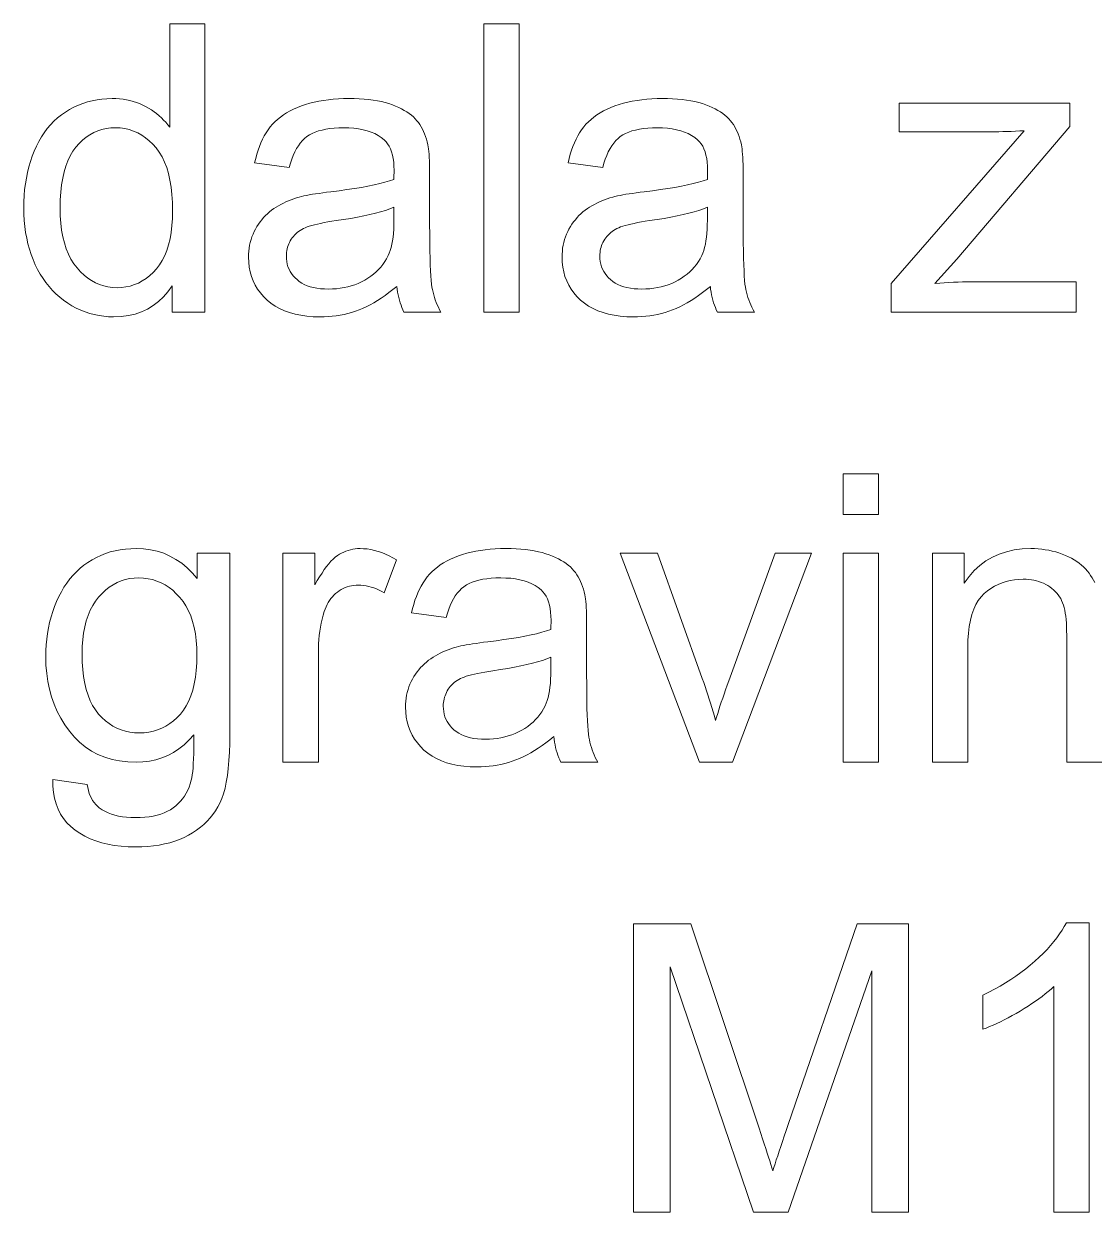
# Model space of a CAD drawing. Extents: x 0 to 594, y 0 to 521.
# Drawn here: x 445.72 to 456.86, y 388.38 to 400.74 of the extents above; entities that cross this region are included whole.
import ezdxf

# ---------------------------------------------------------------- set-up
doc = ezdxf.new("R2010")
doc.units = 0

msp = doc.modelspace()

# ---------------------------------------------------------------- linework, layer by layer
at = {"color": 7, "lineweight": 13}
for points in [[(447.264, 397.744), (447.264, 398.018), (447.22, 397.957), (447.173, 397.902), (447.122, 397.854), (447.067, 397.812), (447.008, 397.776), (446.946, 397.747), (446.879, 397.724), (446.809, 397.708), (446.734, 397.698), (446.656, 397.695), (446.604, 397.697), (446.554, 397.701), (446.504, 397.708), (446.455, 397.718), (446.407, 397.731), (446.359, 397.747), (446.313, 397.765), (446.267, 397.787), (446.222, 397.811), (446.178, 397.838), (446.135, 397.868), (446.095, 397.9), (446.056, 397.935), (446.019, 397.971), (445.985, 398.01), (445.952, 398.051), (445.921, 398.095), (445.892, 398.14), (445.865, 398.188), (445.84, 398.238), (445.818, 398.291), (445.797, 398.344), (445.779, 398.399), (445.764, 398.456), (445.751, 398.514), (445.74, 398.574), (445.732, 398.636), (445.726, 398.698), (445.722, 398.763), (445.721, 398.829), (445.722, 398.893), (445.725, 398.957), (445.73, 399.019), (445.738, 399.079), (445.748, 399.139), (445.76, 399.198), (445.774, 399.255), (445.79, 399.311), (445.809, 399.366), (445.829, 399.419), (445.852, 399.471), (445.877, 399.52), (445.904, 399.567), (445.933, 399.611), (445.965, 399.653), (445.998, 399.693), (446.034, 399.73), (446.072, 399.764), (446.112, 399.796), (446.155, 399.825), (446.198, 399.852), (446.243, 399.876), (446.289, 399.897), (446.336, 399.916), (446.384, 399.931), (446.433, 399.944), (446.483, 399.954), (446.534, 399.961), (446.586, 399.965), (446.64, 399.967), (446.678, 399.966), (446.716, 399.963), (446.754, 399.959), (446.79, 399.953), (446.825, 399.946), (446.86, 399.937), (446.894, 399.926), (446.926, 399.914), (446.958, 399.899), (446.989, 399.884), (447.02, 399.867), (447.049, 399.849), (447.076, 399.829), (447.103, 399.809), (447.129, 399.788), (447.153, 399.766), (447.176, 399.743), (447.198, 399.719), (447.219, 399.694), (447.239, 399.668), (447.239, 400.744), (447.605, 400.744), (447.605, 397.744)], [(450.507, 397.744), (450.507, 400.744), (450.876, 400.744), (450.876, 397.744)], [(449.603, 398.012), (449.562, 397.979), (449.521, 397.947), (449.481, 397.917), (449.441, 397.89), (449.402, 397.864), (449.363, 397.84), (449.324, 397.819), (449.285, 397.799), (449.247, 397.782), (449.209, 397.767), (449.171, 397.753), (449.132, 397.741), (449.093, 397.73), (449.053, 397.721), (449.013, 397.713), (448.972, 397.707), (448.93, 397.702), (448.888, 397.698), (448.846, 397.696), (448.803, 397.695), (448.733, 397.697), (448.666, 397.702), (448.603, 397.711), (448.543, 397.723), (448.486, 397.739), (448.432, 397.758), (448.382, 397.781), (448.336, 397.807), (448.292, 397.837), (448.252, 397.87), (448.216, 397.906), (448.183, 397.944), (448.154, 397.984), (448.129, 398.026), (448.108, 398.069), (448.091, 398.115), (448.077, 398.163), (448.067, 398.212), (448.062, 398.264), (448.06, 398.317), (448.06, 398.349), (448.063, 398.38), (448.066, 398.41), (448.071, 398.44), (448.078, 398.47), (448.086, 398.499), (448.095, 398.527), (448.106, 398.555), (448.119, 398.582), (448.132, 398.609), (448.147, 398.635), (448.163, 398.66), (448.18, 398.683), (448.198, 398.706), (448.216, 398.728), (448.236, 398.748), (448.256, 398.768), (448.277, 398.787), (448.3, 398.804), (448.323, 398.821), (448.347, 398.836), (448.371, 398.851), (448.396, 398.865), (448.422, 398.878), (448.448, 398.891), (448.475, 398.902), (448.502, 398.913), (448.53, 398.923), (448.559, 398.933), (448.588, 398.941), (448.611, 398.947), (448.635, 398.953), (448.663, 398.958), (448.692, 398.964), (448.724, 398.97), (448.758, 398.975), (448.794, 398.98), (448.832, 398.986), (448.872, 398.991), (448.915, 398.997), (449.002, 399.007), (449.084, 399.019), (449.162, 399.03), (449.234, 399.042), (449.302, 399.055), (449.366, 399.068), (449.424, 399.081), (449.478, 399.095), (449.527, 399.109), (449.572, 399.124), (449.572, 399.138), (449.573, 399.152), (449.573, 399.164), (449.573, 399.175), (449.574, 399.185), (449.574, 399.194), (449.574, 399.202), (449.574, 399.209), (449.574, 399.215), (449.574, 399.22), (449.573, 399.263), (449.57, 399.304), (449.565, 399.343), (449.557, 399.378), (449.548, 399.412), (449.536, 399.442), (449.523, 399.47), (449.507, 399.495), (449.49, 399.517), (449.47, 399.537), (449.44, 399.561), (449.408, 399.582), (449.373, 399.601), (449.335, 399.617), (449.294, 399.63), (449.251, 399.642), (449.205, 399.65), (449.156, 399.657), (449.104, 399.66), (449.05, 399.662), (449, 399.661), (448.952, 399.658), (448.906, 399.654), (448.864, 399.647), (448.824, 399.639), (448.787, 399.629), (448.753, 399.617), (448.721, 399.603), (448.693, 399.588), (448.667, 399.571), (448.642, 399.551), (448.62, 399.529), (448.598, 399.503), (448.578, 399.475), (448.559, 399.445), (448.541, 399.411), (448.525, 399.374), (448.51, 399.335), (448.496, 399.293), (448.483, 399.248), (448.123, 399.297), (448.134, 399.343), (448.145, 399.386), (448.158, 399.428), (448.173, 399.468), (448.188, 399.506), (448.205, 399.543), (448.223, 399.578), (448.242, 399.61), (448.263, 399.642), (448.285, 399.671), (448.308, 399.699), (448.334, 399.725), (448.361, 399.75), (448.391, 399.774), (448.422, 399.797), (448.456, 399.818), (448.492, 399.838), (448.529, 399.857), (448.569, 399.874), (448.61, 399.89), (448.653, 399.904), (448.698, 399.917), (448.744, 399.929), (448.791, 399.939), (448.84, 399.947), (448.89, 399.954), (448.941, 399.96), (448.994, 399.964), (449.048, 399.966), (449.103, 399.967), (449.158, 399.966), (449.211, 399.964), (449.261, 399.961), (449.309, 399.956), (449.356, 399.95), (449.4, 399.943), (449.442, 399.935), (449.482, 399.925), (449.52, 399.914), (449.556, 399.901), (449.59, 399.888), (449.622, 399.874), (449.652, 399.859), (449.68, 399.843), (449.707, 399.827), (449.731, 399.81), (449.754, 399.793), (449.775, 399.775), (449.794, 399.756), (449.811, 399.736), (449.827, 399.716), (449.842, 399.695), (449.856, 399.672), (449.869, 399.649), (449.881, 399.624), (449.892, 399.599), (449.902, 399.572), (449.911, 399.544), (449.919, 399.515), (449.926, 399.486), (449.93, 399.465), (449.933, 399.442), (449.935, 399.416), (449.938, 399.386), (449.94, 399.354), (449.941, 399.318), (449.943, 399.28), (449.944, 399.238), (449.944, 399.194), (449.944, 399.146), (449.944, 398.655), (449.945, 398.556), (449.945, 398.465), (449.947, 398.381), (449.948, 398.304), (449.95, 398.236), (449.953, 398.174), (449.956, 398.121), (449.96, 398.075), (449.964, 398.036), (449.968, 398.005), (449.973, 397.978), (449.979, 397.951), (449.986, 397.924), (449.994, 397.898), (450.003, 397.872), (450.013, 397.846), (450.023, 397.82), (450.035, 397.795), (450.048, 397.769), (450.061, 397.744), (449.676, 397.744), (449.665, 397.768), (449.655, 397.792), (449.646, 397.816), (449.637, 397.842), (449.629, 397.869), (449.622, 397.896), (449.616, 397.924), (449.611, 397.952), (449.606, 397.982)], [(452.865, 398.012), (452.824, 397.979), (452.783, 397.947), (452.743, 397.917), (452.703, 397.89), (452.664, 397.864), (452.625, 397.84), (452.586, 397.819), (452.547, 397.799), (452.509, 397.782), (452.471, 397.767), (452.433, 397.753), (452.394, 397.741), (452.355, 397.73), (452.315, 397.721), (452.275, 397.713), (452.234, 397.707), (452.192, 397.702), (452.15, 397.698), (452.108, 397.696), (452.065, 397.695), (451.995, 397.697), (451.928, 397.702), (451.865, 397.711), (451.805, 397.723), (451.748, 397.739), (451.694, 397.758), (451.644, 397.781), (451.598, 397.807), (451.554, 397.837), (451.514, 397.87), (451.477, 397.906), (451.445, 397.944), (451.416, 397.984), (451.391, 398.026), (451.37, 398.069), (451.352, 398.115), (451.339, 398.163), (451.329, 398.212), (451.324, 398.264), (451.322, 398.317), (451.322, 398.349), (451.325, 398.38), (451.328, 398.41), (451.333, 398.44), (451.34, 398.47), (451.348, 398.499), (451.357, 398.527), (451.368, 398.555), (451.381, 398.582), (451.394, 398.609), (451.409, 398.635), (451.425, 398.66), (451.442, 398.683), (451.46, 398.706), (451.478, 398.728), (451.498, 398.748), (451.518, 398.768), (451.539, 398.787), (451.562, 398.804), (451.585, 398.821), (451.608, 398.836), (451.633, 398.851), (451.658, 398.865), (451.684, 398.878), (451.71, 398.891), (451.737, 398.902), (451.764, 398.913), (451.792, 398.923), (451.82, 398.933), (451.85, 398.941), (451.872, 398.947), (451.897, 398.953), (451.925, 398.958), (451.954, 398.964), (451.986, 398.97), (452.02, 398.975), (452.056, 398.98), (452.094, 398.986), (452.134, 398.991), (452.177, 398.997), (452.264, 399.007), (452.346, 399.019), (452.424, 399.03), (452.496, 399.042), (452.564, 399.055), (452.628, 399.068), (452.686, 399.081), (452.74, 399.095), (452.789, 399.109), (452.834, 399.124), (452.834, 399.138), (452.835, 399.152), (452.835, 399.164), (452.835, 399.175), (452.835, 399.185), (452.836, 399.194), (452.836, 399.202), (452.836, 399.209), (452.836, 399.215), (452.836, 399.22), (452.835, 399.263), (452.832, 399.304), (452.827, 399.343), (452.819, 399.378), (452.81, 399.412), (452.798, 399.442), (452.785, 399.47), (452.769, 399.495), (452.751, 399.517), (452.732, 399.537), (452.702, 399.561), (452.67, 399.582), (452.635, 399.601), (452.597, 399.617), (452.556, 399.63), (452.513, 399.642), (452.467, 399.65), (452.418, 399.657), (452.366, 399.66), (452.312, 399.662), (452.262, 399.661), (452.214, 399.658), (452.168, 399.654), (452.126, 399.647), (452.086, 399.639), (452.049, 399.629), (452.015, 399.617), (451.983, 399.603), (451.955, 399.588), (451.928, 399.571), (451.904, 399.551), (451.881, 399.529), (451.86, 399.503), (451.84, 399.475), (451.821, 399.445), (451.803, 399.411), (451.787, 399.374), (451.772, 399.335), (451.758, 399.293), (451.745, 399.248), (451.385, 399.297), (451.396, 399.343), (451.407, 399.386), (451.42, 399.428), (451.435, 399.468), (451.45, 399.506), (451.467, 399.543), (451.485, 399.578), (451.504, 399.61), (451.525, 399.642), (451.547, 399.671), (451.57, 399.699), (451.596, 399.725), (451.623, 399.75), (451.653, 399.774), (451.684, 399.797), (451.718, 399.818), (451.753, 399.838), (451.791, 399.857), (451.831, 399.874), (451.872, 399.89), (451.915, 399.904), (451.96, 399.917), (452.006, 399.929), (452.053, 399.939), (452.102, 399.947), (452.152, 399.954), (452.203, 399.96), (452.256, 399.964), (452.31, 399.966), (452.365, 399.967), (452.42, 399.966), (452.472, 399.964), (452.523, 399.961), (452.571, 399.956), (452.618, 399.95), (452.662, 399.943), (452.704, 399.935), (452.744, 399.925), (452.782, 399.914), (452.818, 399.901), (452.851, 399.888), (452.883, 399.874), (452.914, 399.859), (452.942, 399.843), (452.969, 399.827), (452.993, 399.81), (453.016, 399.793), (453.037, 399.775), (453.056, 399.756), (453.073, 399.736), (453.089, 399.716), (453.104, 399.695), (453.118, 399.672), (453.131, 399.649), (453.143, 399.624), (453.154, 399.599), (453.164, 399.572), (453.173, 399.544), (453.181, 399.515), (453.188, 399.486), (453.191, 399.465), (453.195, 399.442), (453.197, 399.416), (453.2, 399.386), (453.202, 399.354), (453.203, 399.318), (453.205, 399.28), (453.206, 399.238), (453.206, 399.194), (453.206, 399.146), (453.206, 398.655), (453.207, 398.556), (453.207, 398.465), (453.209, 398.381), (453.21, 398.304), (453.212, 398.236), (453.215, 398.174), (453.218, 398.121), (453.221, 398.075), (453.225, 398.036), (453.23, 398.005), (453.235, 397.978), (453.241, 397.951), (453.248, 397.924), (453.256, 397.898), (453.265, 397.872), (453.275, 397.846), (453.285, 397.82), (453.297, 397.795), (453.31, 397.769), (453.323, 397.744), (452.938, 397.744), (452.927, 397.768), (452.917, 397.792), (452.908, 397.816), (452.899, 397.842), (452.891, 397.869), (452.884, 397.896), (452.878, 397.924), (452.873, 397.952), (452.868, 397.982)], [(454.747, 397.744), (454.747, 398.043), (456.131, 399.631), (456.084, 399.629), (456.039, 399.627), (455.994, 399.625), (455.951, 399.623), (455.909, 399.622), (455.868, 399.621), (455.828, 399.62), (455.79, 399.619), (455.752, 399.619), (455.715, 399.619), (454.829, 399.619), (454.829, 399.917), (456.605, 399.917), (456.605, 399.674), (455.429, 398.295), (455.202, 398.043), (455.251, 398.047), (455.299, 398.05), (455.347, 398.052), (455.395, 398.055), (455.442, 398.057), (455.488, 398.058), (455.533, 398.06), (455.578, 398.061), (455.622, 398.061), (455.666, 398.061), (456.671, 398.061), (456.671, 397.744)], [(446.099, 398.829), (446.101, 398.747), (446.106, 398.67), (446.115, 398.597), (446.127, 398.529), (446.143, 398.464), (446.163, 398.404), (446.186, 398.348), (446.212, 398.296), (446.242, 398.248), (446.275, 398.205), (446.311, 398.165), (446.348, 398.13), (446.387, 398.099), (446.426, 398.072), (446.467, 398.05), (446.509, 398.031), (446.553, 398.017), (446.597, 398.006), (446.643, 398), (446.691, 397.998), (446.738, 398), (446.784, 398.006), (446.829, 398.016), (446.872, 398.03), (446.914, 398.047), (446.954, 398.069), (446.993, 398.095), (447.031, 398.124), (447.067, 398.158), (447.101, 398.195), (447.133, 398.237), (447.162, 398.283), (447.187, 398.333), (447.209, 398.387), (447.228, 398.445), (447.243, 398.507), (447.255, 398.574), (447.263, 398.644), (447.268, 398.719), (447.27, 398.798), (447.268, 398.885), (447.263, 398.967), (447.254, 399.044), (447.242, 399.117), (447.227, 399.185), (447.208, 399.248), (447.186, 399.306), (447.16, 399.36), (447.131, 399.409), (447.098, 399.453), (447.063, 399.493), (447.026, 399.528), (446.988, 399.559), (446.948, 399.587), (446.906, 399.609), (446.863, 399.628), (446.818, 399.643), (446.772, 399.653), (446.724, 399.66), (446.674, 399.662), (446.626, 399.66), (446.579, 399.654), (446.534, 399.644), (446.491, 399.63), (446.449, 399.612), (446.409, 399.59), (446.37, 399.563), (446.333, 399.533), (446.298, 399.499), (446.264, 399.461), (446.233, 399.419), (446.205, 399.372), (446.18, 399.32), (446.159, 399.264), (446.14, 399.203), (446.126, 399.137), (446.114, 399.067), (446.106, 398.992), (446.101, 398.913)], [(449.572, 398.835), (449.53, 398.819), (449.484, 398.803), (449.434, 398.788), (449.379, 398.773), (449.321, 398.759), (449.259, 398.746), (449.193, 398.732), (449.123, 398.72), (449.049, 398.708), (448.97, 398.696), (448.926, 398.689), (448.885, 398.682), (448.846, 398.675), (448.81, 398.668), (448.776, 398.661), (448.746, 398.654), (448.718, 398.646), (448.692, 398.638), (448.669, 398.63), (448.649, 398.622), (448.631, 398.614), (448.613, 398.604), (448.596, 398.594), (448.581, 398.583), (448.566, 398.572), (448.552, 398.559), (448.538, 398.546), (448.526, 398.532), (448.514, 398.518), (448.504, 398.502), (448.494, 398.486), (448.485, 398.47), (448.478, 398.454), (448.471, 398.437), (448.465, 398.419), (448.461, 398.402), (448.457, 398.384), (448.455, 398.365), (448.453, 398.347), (448.453, 398.327), (448.454, 398.298), (448.457, 398.27), (448.463, 398.243), (448.47, 398.217), (448.481, 398.192), (448.493, 398.168), (448.507, 398.145), (448.524, 398.123), (448.543, 398.102), (448.564, 398.082), (448.588, 398.063), (448.613, 398.047), (448.64, 398.032), (448.67, 398.019), (448.702, 398.008), (448.735, 397.999), (448.771, 397.992), (448.809, 397.988), (448.849, 397.985), (448.891, 397.984), (448.933, 397.985), (448.974, 397.987), (449.014, 397.992), (449.053, 397.999), (449.092, 398.007), (449.129, 398.017), (449.165, 398.029), (449.201, 398.043), (449.236, 398.059), (449.269, 398.077), (449.301, 398.096), (449.332, 398.117), (449.361, 398.139), (449.388, 398.162), (449.413, 398.187), (449.436, 398.213), (449.458, 398.241), (449.478, 398.27), (449.496, 398.3), (449.513, 398.332), (449.524, 398.358), (449.534, 398.386), (449.543, 398.417), (449.551, 398.45), (449.557, 398.486), (449.563, 398.524), (449.567, 398.564), (449.57, 398.607), (449.571, 398.652), (449.572, 398.7)], [(452.834, 398.835), (452.792, 398.819), (452.746, 398.803), (452.696, 398.788), (452.641, 398.773), (452.583, 398.759), (452.521, 398.746), (452.455, 398.732), (452.385, 398.72), (452.311, 398.708), (452.232, 398.696), (452.188, 398.689), (452.147, 398.682), (452.108, 398.675), (452.072, 398.668), (452.038, 398.661), (452.008, 398.654), (451.979, 398.646), (451.954, 398.638), (451.931, 398.63), (451.911, 398.622), (451.893, 398.614), (451.875, 398.604), (451.858, 398.594), (451.843, 398.583), (451.828, 398.572), (451.814, 398.559), (451.8, 398.546), (451.788, 398.532), (451.776, 398.518), (451.766, 398.502), (451.756, 398.486), (451.747, 398.47), (451.74, 398.454), (451.733, 398.437), (451.727, 398.419), (451.723, 398.402), (451.719, 398.384), (451.717, 398.365), (451.715, 398.347), (451.715, 398.327), (451.716, 398.298), (451.719, 398.27), (451.725, 398.243), (451.732, 398.217), (451.742, 398.192), (451.755, 398.168), (451.769, 398.145), (451.786, 398.123), (451.805, 398.102), (451.826, 398.082), (451.849, 398.063), (451.875, 398.047), (451.902, 398.032), (451.932, 398.019), (451.963, 398.008), (451.997, 397.999), (452.033, 397.992), (452.071, 397.988), (452.111, 397.985), (452.152, 397.984), (452.195, 397.985), (452.236, 397.987), (452.276, 397.992), (452.315, 397.999), (452.354, 398.007), (452.391, 398.017), (452.427, 398.029), (452.463, 398.043), (452.497, 398.059), (452.531, 398.077), (452.563, 398.096), (452.594, 398.117), (452.623, 398.139), (452.65, 398.162), (452.675, 398.187), (452.698, 398.213), (452.72, 398.241), (452.74, 398.27), (452.758, 398.3), (452.775, 398.332), (452.786, 398.358), (452.796, 398.386), (452.805, 398.417), (452.813, 398.45), (452.819, 398.486), (452.824, 398.524), (452.829, 398.564), (452.832, 398.607), (452.833, 398.652), (452.834, 398.7)], [(454.246, 395.638), (454.246, 396.062), (454.614, 396.062), (454.614, 395.638)], [(446.024, 392.882), (446.382, 392.829), (446.387, 392.797), (446.394, 392.766), (446.402, 392.737), (446.412, 392.711), (446.424, 392.686), (446.437, 392.662), (446.452, 392.641), (446.469, 392.621), (446.487, 392.603), (446.507, 392.587), (446.535, 392.568), (446.565, 392.551), (446.598, 392.535), (446.632, 392.522), (446.669, 392.511), (446.707, 392.501), (446.748, 392.494), (446.79, 392.489), (446.835, 392.486), (446.881, 392.485), (446.931, 392.486), (446.979, 392.489), (447.024, 392.494), (447.067, 392.501), (447.108, 392.511), (447.146, 392.522), (447.182, 392.535), (447.216, 392.551), (447.247, 392.568), (447.276, 392.587), (447.303, 392.609), (447.328, 392.632), (447.351, 392.656), (447.373, 392.682), (447.393, 392.71), (447.411, 392.74), (447.427, 392.771), (447.441, 392.803), (447.453, 392.838), (447.464, 392.874), (447.47, 392.899), (447.474, 392.929), (447.479, 392.964), (447.482, 393.004), (447.485, 393.048), (447.488, 393.098), (447.489, 393.153), (447.49, 393.212), (447.491, 393.277), (447.491, 393.347), (447.441, 393.293), (447.389, 393.244), (447.335, 393.201), (447.279, 393.164), (447.22, 393.133), (447.158, 393.108), (447.095, 393.088), (447.029, 393.073), (446.96, 393.065), (446.889, 393.062), (446.802, 393.065), (446.718, 393.075), (446.639, 393.091), (446.563, 393.114), (446.492, 393.143), (446.424, 393.178), (446.361, 393.221), (446.302, 393.269), (446.247, 393.324), (446.195, 393.385), (446.149, 393.451), (446.107, 393.52), (446.07, 393.591), (446.038, 393.665), (446.011, 393.741), (445.989, 393.82), (445.972, 393.901), (445.96, 393.985), (445.952, 394.072), (445.95, 394.161), (445.951, 394.223), (445.954, 394.284), (445.96, 394.343), (445.968, 394.402), (445.978, 394.46), (445.99, 394.517), (446.005, 394.573), (446.022, 394.628), (446.041, 394.682), (446.062, 394.735), (446.086, 394.786), (446.112, 394.835), (446.139, 394.882), (446.169, 394.926), (446.2, 394.968), (446.234, 395.007), (446.27, 395.044), (446.307, 395.079), (446.347, 395.111), (446.389, 395.141), (446.432, 395.168), (446.477, 395.193), (446.524, 395.214), (446.572, 395.233), (446.621, 395.249), (446.672, 395.262), (446.725, 395.272), (446.779, 395.279), (446.834, 395.283), (446.891, 395.284), (446.967, 395.281), (447.04, 395.272), (447.11, 395.256), (447.177, 395.235), (447.242, 395.207), (447.304, 395.172), (447.364, 395.132), (447.42, 395.085), (447.474, 395.033), (447.526, 394.973), (447.526, 395.235), (447.865, 395.235), (447.865, 393.357), (447.864, 393.258), (447.861, 393.166), (447.856, 393.079), (447.849, 392.998), (447.839, 392.923), (447.828, 392.854), (447.815, 392.791), (447.799, 392.734), (447.782, 392.683), (447.762, 392.637), (447.74, 392.596), (447.716, 392.556), (447.689, 392.518), (447.66, 392.482), (447.628, 392.448), (447.595, 392.415), (447.558, 392.385), (447.519, 392.356), (447.478, 392.328), (447.435, 392.303), (447.389, 392.28), (447.341, 392.259), (447.291, 392.24), (447.239, 392.224), (447.185, 392.211), (447.128, 392.2), (447.07, 392.191), (447.01, 392.185), (446.948, 392.181), (446.883, 392.18), (446.807, 392.182), (446.734, 392.187), (446.663, 392.196), (446.596, 392.208), (446.532, 392.224), (446.47, 392.243), (446.412, 392.266), (446.357, 392.292), (446.304, 392.322), (446.255, 392.355), (446.209, 392.392), (446.169, 392.432), (446.133, 392.476), (446.103, 392.523), (446.077, 392.574), (446.057, 392.629), (446.041, 392.687), (446.03, 392.748), (446.024, 392.813)], [(448.418, 393.062), (448.418, 395.235), (448.749, 395.235), (448.749, 394.906), (448.775, 394.951), (448.799, 394.992), (448.824, 395.03), (448.848, 395.066), (448.871, 395.098), (448.895, 395.127), (448.917, 395.152), (448.94, 395.175), (448.962, 395.194), (448.984, 395.211), (449.005, 395.225), (449.027, 395.237), (449.05, 395.248), (449.073, 395.258), (449.096, 395.266), (449.12, 395.273), (449.145, 395.278), (449.169, 395.282), (449.194, 395.284), (449.22, 395.284), (449.257, 395.283), (449.295, 395.28), (449.332, 395.274), (449.37, 395.265), (449.408, 395.255), (449.446, 395.242), (449.484, 395.226), (449.522, 395.209), (449.56, 395.188), (449.599, 395.166), (449.472, 394.824), (449.445, 394.839), (449.418, 394.853), (449.391, 394.865), (449.364, 394.875), (449.337, 394.884), (449.31, 394.891), (449.283, 394.897), (449.256, 394.901), (449.229, 394.903), (449.202, 394.904), (449.178, 394.903), (449.154, 394.901), (449.131, 394.897), (449.109, 394.892), (449.087, 394.886), (449.066, 394.878), (449.045, 394.868), (449.024, 394.857), (449.004, 394.845), (448.985, 394.831), (448.966, 394.816), (448.948, 394.8), (448.932, 394.783), (448.917, 394.764), (448.902, 394.744), (448.889, 394.724), (448.877, 394.702), (448.866, 394.679), (448.856, 394.655), (448.848, 394.63), (448.836, 394.59), (448.826, 394.55), (448.816, 394.508), (448.808, 394.467), (448.802, 394.424), (448.796, 394.381), (448.792, 394.337), (448.789, 394.292), (448.787, 394.246), (448.786, 394.2), (448.786, 393.062)], [(451.236, 393.33), (451.195, 393.296), (451.154, 393.265), (451.114, 393.235), (451.074, 393.207), (451.035, 393.182), (450.996, 393.158), (450.957, 393.137), (450.918, 393.117), (450.88, 393.1), (450.842, 393.085), (450.804, 393.071), (450.765, 393.059), (450.726, 393.048), (450.686, 393.039), (450.646, 393.031), (450.605, 393.024), (450.563, 393.019), (450.521, 393.016), (450.479, 393.014), (450.436, 393.013), (450.366, 393.015), (450.299, 393.02), (450.236, 393.029), (450.176, 393.041), (450.119, 393.057), (450.066, 393.076), (450.015, 393.099), (449.969, 393.125), (449.925, 393.155), (449.885, 393.188), (449.849, 393.224), (449.816, 393.262), (449.787, 393.302), (449.762, 393.343), (449.741, 393.387), (449.724, 393.433), (449.71, 393.481), (449.7, 393.53), (449.695, 393.582), (449.693, 393.635), (449.693, 393.667), (449.696, 393.698), (449.699, 393.728), (449.704, 393.758), (449.711, 393.788), (449.719, 393.817), (449.728, 393.845), (449.739, 393.873), (449.752, 393.9), (449.765, 393.927), (449.78, 393.953), (449.796, 393.977), (449.813, 394.001), (449.831, 394.024), (449.849, 394.046), (449.869, 394.066), (449.889, 394.086), (449.91, 394.104), (449.933, 394.122), (449.956, 394.138), (449.98, 394.154), (450.004, 394.169), (450.029, 394.183), (450.055, 394.196), (450.081, 394.209), (450.108, 394.22), (450.135, 394.231), (450.163, 394.241), (450.192, 394.251), (450.221, 394.259), (450.243, 394.265), (450.269, 394.271), (450.296, 394.276), (450.325, 394.282), (450.357, 394.287), (450.391, 394.293), (450.427, 394.298), (450.465, 394.304), (450.505, 394.309), (450.548, 394.314), (450.635, 394.325), (450.717, 394.337), (450.795, 394.348), (450.867, 394.36), (450.935, 394.373), (450.999, 394.386), (451.057, 394.399), (451.111, 394.413), (451.161, 394.427), (451.205, 394.441), (451.205, 394.456), (451.206, 394.469), (451.206, 394.482), (451.206, 394.493), (451.207, 394.503), (451.207, 394.512), (451.207, 394.52), (451.207, 394.527), (451.207, 394.533), (451.207, 394.538), (451.206, 394.581), (451.203, 394.622), (451.198, 394.661), (451.19, 394.696), (451.181, 394.729), (451.169, 394.76), (451.156, 394.788), (451.14, 394.813), (451.123, 394.835), (451.103, 394.855), (451.073, 394.878), (451.041, 394.9), (451.006, 394.918), (450.968, 394.935), (450.927, 394.948), (450.884, 394.96), (450.838, 394.968), (450.789, 394.975), (450.737, 394.978), (450.683, 394.98), (450.633, 394.979), (450.585, 394.976), (450.54, 394.971), (450.497, 394.965), (450.457, 394.957), (450.42, 394.947), (450.386, 394.935), (450.354, 394.921), (450.326, 394.906), (450.299, 394.888), (450.275, 394.869), (450.253, 394.846), (450.231, 394.821), (450.211, 394.793), (450.192, 394.762), (450.174, 394.729), (450.158, 394.692), (450.143, 394.653), (450.129, 394.611), (450.116, 394.566), (449.756, 394.615), (449.767, 394.661), (449.778, 394.704), (449.791, 394.746), (449.806, 394.786), (449.821, 394.824), (449.838, 394.861), (449.856, 394.895), (449.875, 394.928), (449.896, 394.959), (449.918, 394.989), (449.941, 395.017), (449.967, 395.043), (449.994, 395.068), (450.024, 395.092), (450.055, 395.115), (450.089, 395.136), (450.125, 395.156), (450.162, 395.174), (450.202, 395.192), (450.243, 395.208), (450.286, 395.222), (450.331, 395.235), (450.377, 395.247), (450.424, 395.257), (450.473, 395.265), (450.523, 395.272), (450.574, 395.278), (450.627, 395.281), (450.681, 395.284), (450.736, 395.284), (450.791, 395.284), (450.844, 395.282), (450.894, 395.279), (450.942, 395.274), (450.989, 395.268), (451.033, 395.261), (451.075, 395.252), (451.115, 395.243), (451.153, 395.231), (451.189, 395.219), (451.223, 395.206), (451.255, 395.191), (451.285, 395.177), (451.313, 395.161), (451.34, 395.145), (451.364, 395.128), (451.387, 395.111), (451.408, 395.093), (451.427, 395.074), (451.444, 395.054), (451.46, 395.034), (451.475, 395.012), (451.489, 394.99), (451.502, 394.967), (451.514, 394.942), (451.525, 394.916), (451.535, 394.89), (451.544, 394.862), (451.552, 394.833), (451.559, 394.804), (451.563, 394.783), (451.566, 394.76), (451.568, 394.733), (451.571, 394.704), (451.573, 394.672), (451.575, 394.636), (451.576, 394.598), (451.577, 394.556), (451.577, 394.511), (451.577, 394.464), (451.577, 393.973), (451.578, 393.874), (451.578, 393.782), (451.58, 393.699), (451.581, 393.622), (451.583, 393.553), (451.586, 393.492), (451.589, 393.439), (451.593, 393.393), (451.597, 393.354), (451.601, 393.323), (451.606, 393.296), (451.612, 393.269), (451.619, 393.242), (451.627, 393.216), (451.636, 393.19), (451.646, 393.164), (451.656, 393.138), (451.668, 393.112), (451.681, 393.087), (451.694, 393.062), (451.309, 393.062), (451.298, 393.085), (451.288, 393.109), (451.279, 393.134), (451.27, 393.16), (451.262, 393.186), (451.255, 393.214), (451.249, 393.242), (451.244, 393.27), (451.239, 393.3)], [(452.752, 393.062), (451.925, 395.235), (452.314, 395.235), (452.781, 393.934), (452.796, 393.892), (452.811, 393.849), (452.825, 393.806), (452.839, 393.763), (452.853, 393.719), (452.867, 393.675), (452.881, 393.631), (452.894, 393.586), (452.907, 393.541), (452.92, 393.496), (452.93, 393.531), (452.941, 393.567), (452.953, 393.605), (452.965, 393.645), (452.979, 393.685), (452.993, 393.727), (453.008, 393.771), (453.023, 393.815), (453.04, 393.862), (453.057, 393.909), (453.54, 395.235), (453.919, 395.235), (453.096, 393.062)], [(454.246, 393.062), (454.246, 395.235), (454.614, 395.235), (454.614, 393.062)], [(446.328, 394.188), (446.33, 394.104), (446.335, 394.026), (446.344, 393.952), (446.356, 393.882), (446.371, 393.818), (446.39, 393.758), (446.412, 393.702), (446.437, 393.651), (446.466, 393.605), (446.498, 393.563), (446.533, 393.526), (446.57, 393.493), (446.608, 393.463), (446.648, 393.438), (446.69, 393.416), (446.733, 393.398), (446.778, 393.385), (446.825, 393.375), (446.874, 393.369), (446.924, 393.367), (446.974, 393.369), (447.022, 393.375), (447.069, 393.385), (447.114, 393.398), (447.157, 393.416), (447.199, 393.437), (447.239, 393.463), (447.278, 393.492), (447.314, 393.525), (447.35, 393.562), (447.382, 393.604), (447.412, 393.65), (447.437, 393.7), (447.46, 393.754), (447.479, 393.813), (447.494, 393.877), (447.506, 393.945), (447.515, 394.017), (447.52, 394.094), (447.522, 394.175), (447.52, 394.253), (447.514, 394.327), (447.506, 394.397), (447.493, 394.463), (447.477, 394.525), (447.458, 394.583), (447.435, 394.638), (447.408, 394.688), (447.378, 394.734), (447.345, 394.777), (447.308, 394.815), (447.271, 394.85), (447.232, 394.88), (447.191, 394.907), (447.149, 394.929), (447.106, 394.947), (447.061, 394.961), (447.015, 394.971), (446.967, 394.978), (446.918, 394.98), (446.869, 394.978), (446.823, 394.972), (446.777, 394.962), (446.733, 394.948), (446.691, 394.93), (446.65, 394.908), (446.61, 394.882), (446.572, 394.852), (446.535, 394.818), (446.5, 394.78), (446.468, 394.738), (446.439, 394.693), (446.413, 394.643), (446.39, 394.589), (446.371, 394.532), (446.356, 394.471), (446.344, 394.406), (446.335, 394.337), (446.33, 394.264)], [(451.205, 394.153), (451.163, 394.137), (451.117, 394.121), (451.067, 394.106), (451.013, 394.091), (450.954, 394.077), (450.892, 394.063), (450.826, 394.05), (450.756, 394.038), (450.682, 394.025), (450.603, 394.014), (450.559, 394.007), (450.518, 394), (450.479, 393.993), (450.443, 393.986), (450.409, 393.979), (450.379, 393.971), (450.351, 393.964), (450.325, 393.956), (450.302, 393.948), (450.282, 393.94), (450.264, 393.931), (450.246, 393.922), (450.229, 393.912), (450.214, 393.901), (450.199, 393.89), (450.185, 393.877), (450.171, 393.864), (450.159, 393.85), (450.147, 393.836), (450.137, 393.82), (450.127, 393.804), (450.118, 393.788), (450.111, 393.771), (450.104, 393.754), (450.098, 393.737), (450.094, 393.719), (450.09, 393.701), (450.088, 393.683), (450.086, 393.664), (450.086, 393.645), (450.087, 393.616), (450.09, 393.588), (450.096, 393.561), (450.103, 393.535), (450.114, 393.51), (450.126, 393.486), (450.14, 393.463), (450.157, 393.441), (450.176, 393.42), (450.197, 393.4), (450.221, 393.381), (450.246, 393.364), (450.273, 393.35), (450.303, 393.337), (450.335, 393.326), (450.368, 393.317), (450.404, 393.31), (450.442, 393.305), (450.482, 393.303), (450.524, 393.302), (450.566, 393.302), (450.607, 393.305), (450.647, 393.31), (450.686, 393.316), (450.725, 393.325), (450.762, 393.335), (450.798, 393.347), (450.834, 393.361), (450.869, 393.377), (450.902, 393.395), (450.934, 393.414), (450.965, 393.435), (450.994, 393.457), (451.021, 393.48), (451.046, 393.505), (451.069, 393.531), (451.091, 393.559), (451.111, 393.587), (451.129, 393.618), (451.146, 393.649), (451.157, 393.676), (451.167, 393.704), (451.176, 393.735), (451.184, 393.768), (451.19, 393.804), (451.196, 393.842), (451.2, 393.882), (451.203, 393.925), (451.204, 393.97), (451.205, 394.018)], [(452.065, 388.38), (452.065, 391.38), (452.662, 391.38), (453.372, 389.256), (453.391, 389.198), (453.409, 389.143), (453.426, 389.091), (453.442, 389.042), (453.457, 388.996), (453.471, 388.954), (453.484, 388.914), (453.495, 388.877), (453.506, 388.843), (453.515, 388.812), (453.526, 388.846), (453.538, 388.883), (453.551, 388.924), (453.566, 388.967), (453.581, 389.014), (453.597, 389.063), (453.615, 389.116), (453.634, 389.172), (453.654, 389.231), (453.675, 389.293), (454.393, 391.38), (454.927, 391.38), (454.927, 388.38), (454.545, 388.38), (454.545, 390.891), (453.673, 388.38), (453.315, 388.38), (452.447, 390.934), (452.447, 388.38)], [(456.806, 388.38), (456.438, 388.38), (456.438, 390.727), (456.41, 390.702), (456.381, 390.676), (456.35, 390.651), (456.318, 390.626), (456.284, 390.6), (456.248, 390.575), (456.211, 390.55), (456.172, 390.524), (456.131, 390.499), (456.089, 390.473), (456.046, 390.449), (456.004, 390.425), (455.963, 390.403), (455.923, 390.382), (455.884, 390.362), (455.846, 390.344), (455.808, 390.327), (455.771, 390.311), (455.736, 390.296), (455.701, 390.283), (455.701, 390.639), (455.762, 390.669), (455.821, 390.7), (455.879, 390.732), (455.936, 390.765), (455.991, 390.8), (456.044, 390.836), (456.095, 390.873), (456.146, 390.911), (456.194, 390.95), (456.241, 390.991), (456.286, 391.032), (456.328, 391.073), (456.368, 391.114), (456.405, 391.155), (456.439, 391.195), (456.47, 391.235), (456.499, 391.275), (456.525, 391.314), (456.548, 391.353), (456.569, 391.392), (456.806, 391.392)]]:
    msp.add_lwpolyline(points, close=True, dxfattribs=at)
msp.add_lwpolyline([(456.941, 393.062), (456.573, 393.062), (456.573, 394.384), (456.572, 394.428), (456.571, 394.47), (456.569, 394.509), (456.566, 394.546), (456.562, 394.581), (456.557, 394.613), (456.552, 394.644), (456.545, 394.672), (456.538, 394.697), (456.53, 394.721), (456.52, 394.743), (456.51, 394.764), (456.498, 394.784), (456.485, 394.803), (456.47, 394.821), (456.454, 394.838), (456.437, 394.855), (456.418, 394.87), (456.398, 394.885), (456.377, 394.899), (456.355, 394.911), (456.332, 394.923), (456.308, 394.933), (456.284, 394.941), (456.258, 394.949), (456.232, 394.955), (456.205, 394.959), (456.178, 394.963), (456.15, 394.965), (456.12, 394.965), (456.074, 394.964), (456.029, 394.959), (455.985, 394.952), (455.942, 394.941), (455.901, 394.928), (455.861, 394.911), (455.823, 394.892), (455.785, 394.87), (455.749, 394.844), (455.714, 394.816), (455.682, 394.783), (455.653, 394.745), (455.627, 394.702), (455.605, 394.653), (455.586, 394.599), (455.571, 394.54), (455.559, 394.475), (455.55, 394.405), (455.545, 394.33), (455.543, 394.249), (455.543, 393.062), (455.175, 393.062), (455.175, 395.235), (455.507, 395.235), (455.507, 394.926), (455.557, 394.994), (455.611, 395.055), (455.669, 395.109), (455.732, 395.156), (455.799, 395.195), (455.87, 395.227), (455.946, 395.252), (456.026, 395.27), (456.11, 395.281), (456.198, 395.284), (456.237, 395.284), (456.276, 395.282), (456.313, 395.278), (456.35, 395.273), (456.387, 395.267), (456.423, 395.259), (456.458, 395.25), (456.492, 395.239), (456.526, 395.227), (456.559, 395.214), (456.591, 395.199), (456.622, 395.184), (456.651, 395.168), (456.678, 395.15), (456.703, 395.132), (456.727, 395.113), (456.749, 395.093), (456.77, 395.073), (456.789, 395.051), (456.806, 395.029), (456.822, 395.005), (456.837, 394.981), (456.851, 394.956), (456.864, 394.93)], dxfattribs=at)

doc.saveas('drawing.dxf')
